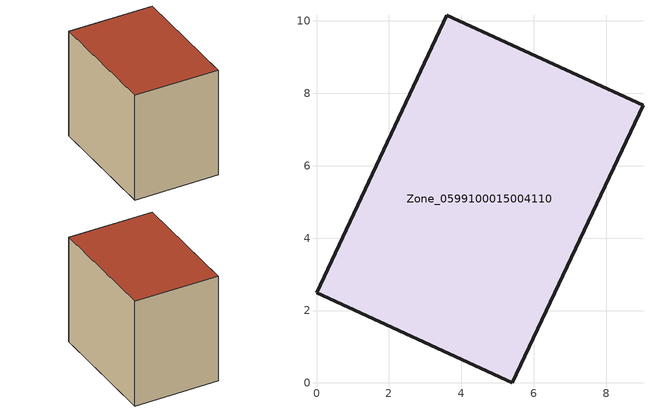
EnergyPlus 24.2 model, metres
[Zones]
Zone_0599100015004110
 floor ground (C_G): 3.6,10.16 9.02,7.67 5.4,0 0,2.49 z0.75
 wall outside (C_F): 9.02,7.67 3.6,10.16 0,2.49 5.4,0 9.02,7.67 z0.75:8.47
 roof outside (C_R): 0,2.49 5.4,0 9.02,7.67 3.6,10.16 z8.47
[BUILDING]
Pand.0599100015004110: North Axis=0; Terrain=City; Loads Convergence Tolerance Value=0.04; Temperature Convergence Tolerance Value=0.4; Solar Distribution=FullExterior; Maximum Number of Warmup Days=25; Minimum Number of Warmup Days=1
[Site:Location]
Rotterdam.The.Hague.AP_ZH_NLD Design_Conditions: Latitude=51.96; Longitude=4.45; Time Zone=1; Elevation=-4.5
[SITE:GROUNDTEMPERATURE:BUILDINGSURFACE]
18, 18, 18, 18, 18, 18, 18, 18, 18, 18, 18, 18
[MATERIAL] Thermal Absorptance=0.9; Solar Absorptance=0.7; Visible Absorptance=0.7
Name | Roughness | Thickness | Conductivity | Density | Specific Heat
G.TI.1965-1974 | MediumSmooth | 0.15 | 0.882353 | 540 | 1210
F.TI.1965-1974 | Rough | 0.3 | 0.697674 | 1920 | 840
R.TI.1965-1974 | MediumRough | 0.2 | 0.232558 | 1500 | 1000
[CONSTRUCTION]
C_G: G.TI.1965-1974
C_F: F.TI.1965-1974
C_R: R.TI.1965-1974
[ZONE]
Zone_0599100015004110: Type=1; Multiplier=1; Ceiling Height=Autocalculate; Volume=Autocalculate; Floor Area=autocalculate; Part of Total Floor Area=Yes
[ZONEINFILTRATION:DESIGNFLOWRATE]
Infil_Zone_0599100015004110: Zone or ZoneList or Space or SpaceList=Zone_0599100015004110; Schedule=AlwaysOn; Design Flow Rate Calculation Method=Flow/Area; Flow Rate per Floor Area=0.003; Constant Term Coefficient=1; Temperature Term Coefficient=0; Velocity Term Coefficient=0; Velocity Squared Term Coefficient=0
[HVACTEMPLATE:ZONE:IDEALLOADSAIRSYSTEM]
Zone_0599100015004110: Maximum Heating Supply Air Temperature=50; Minimum Cooling Supply Air Temperature=13; Maximum Heating Supply Air Humidity Ratio=0.0156; Minimum Cooling Supply Air Humidity Ratio=0.0077; Heating Limit=NoLimit; Cooling Limit=NoLimit; Dehumidification Control Type=ConstantSensibleHeatRatio; Cooling Sensible Heat Ratio=0.7; Dehumidification Setpoint=60; Humidification Control Type=None; Humidification Setpoint=30; Outdoor Air Method=None; Outdoor Air Flow Rate per Person=0.00944; Outdoor Air Flow Rate per Zone Floor Area=0; Outdoor Air Flow Rate per Zone=0; Demand Controlled Ventilation Type=None; Outdoor Air Economizer Type=NoEconomizer; Heat Recovery Type=None; Sensible Heat Recovery Effectiveness=0.7; Latent Heat Recovery Effectiveness=0.65
[ZONECONTROL:THERMOSTAT]
ThermostatControl_Zone_0599100015004110: Zone or ZoneList=Zone_0599100015004110; Control Type Schedule=DualSetpointControlType; Control 1=Thermostat_Zone_0599100015004110; Temperature Difference Between Cutout And Setpoint=0
[THERMOSTATSETPOINT:DUALSETPOINT]
Thermostat_Zone_0599100015004110: Heating Setpoint Temperature Schedule=HeatingSetpoint_Zone_0599100015004110; Cooling Setpoint Temperature Schedule=CoolingSetpoint_Zone_0599100015004110
[SCHEDULE:COMPACT]
HeatingSetpoint_Zone_0599100015004110: Through: 12/31, For: AllDays, Until: 24:00, 21
CoolingSetpoint_Zone_0599100015004110: Through: 12/31, For: AllDays, Until: 24:00, 24
DualSetpointControlType: Through: 12/31, For: AllDays, Until: 24:00, 4
AlwaysOn: Through: 12/31, For: AllDays, Until: 24:00, 1
